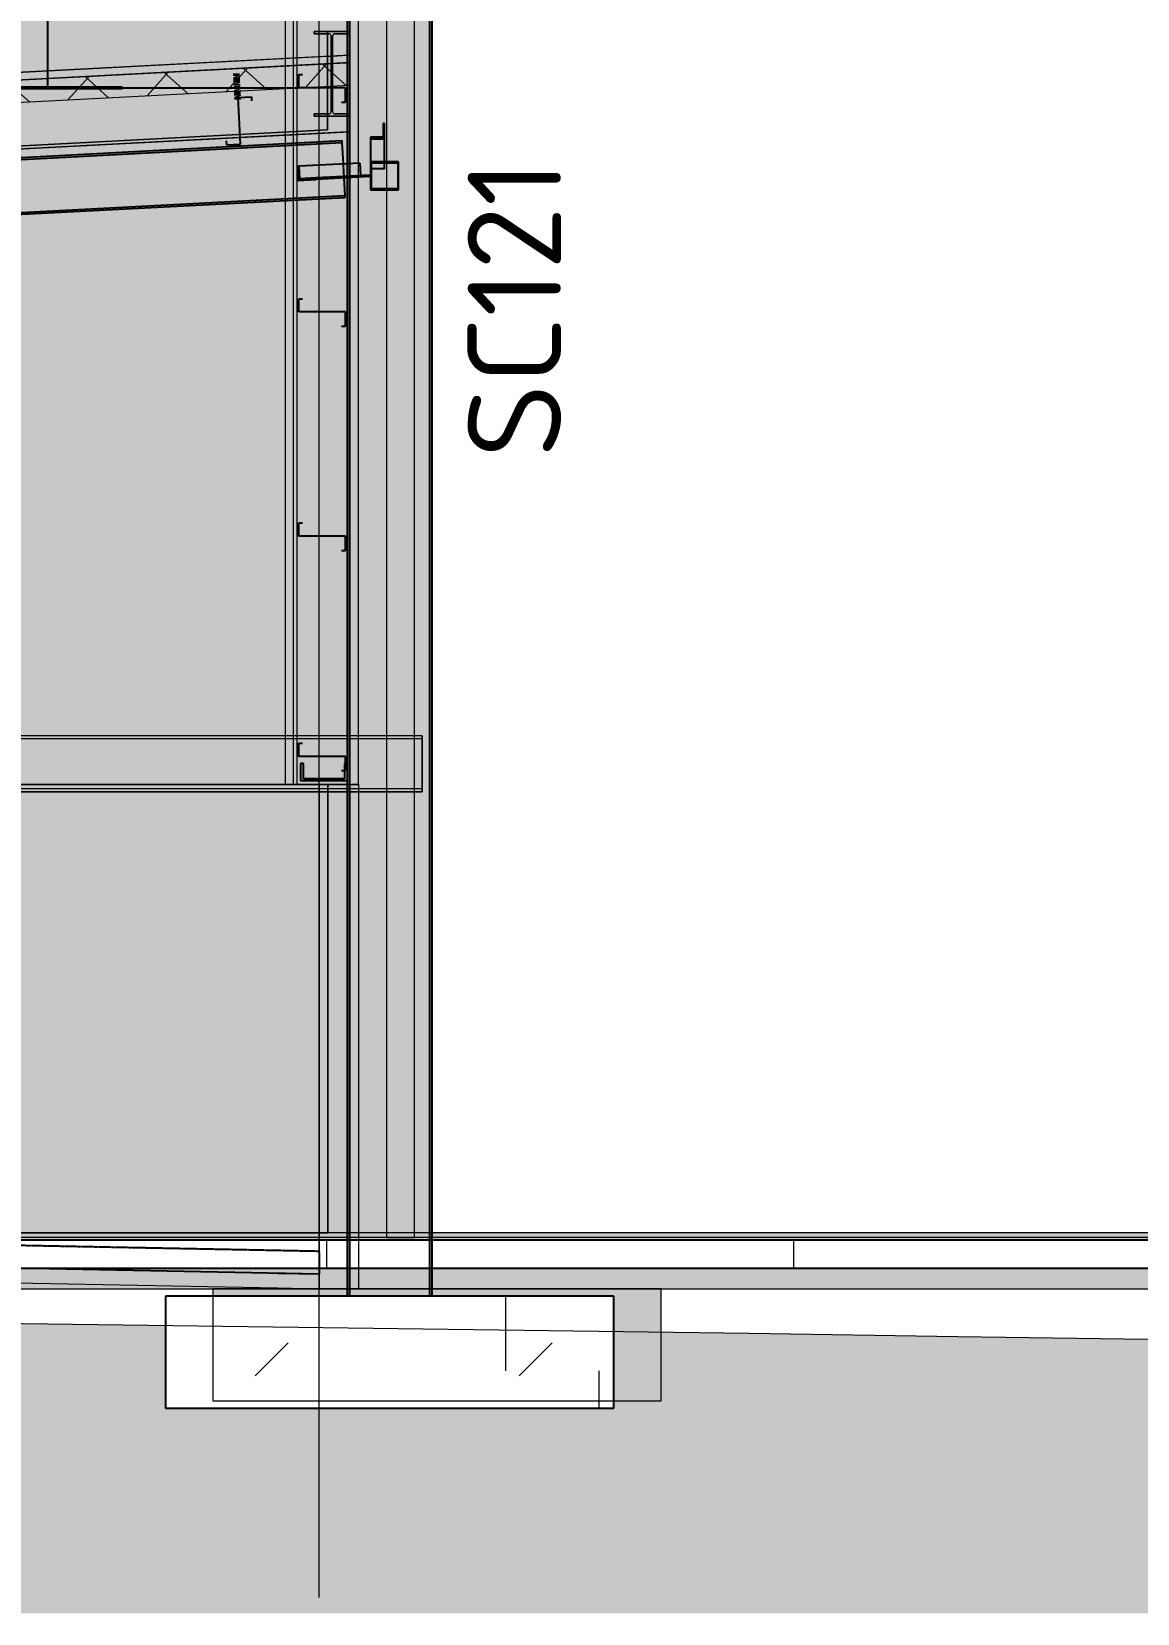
# Model space of a CAD drawing. Header units: millimetres. Extents: x 632 to 546626, y -3890 to 22200.
# Drawn here: x 358807 to 364727, y 3202 to 11670 of the extents above; entities that cross this region are included whole.
import ezdxf

# ---------------------------------------------------------------- set-up
doc = ezdxf.new("R2010")
doc.units = ezdxf.units.MM
for name, pattern in [('Dash', [7, 5, -2]), ('Hidden Double', [7, 5, -2]), ('Hidden Half', [3, 2, -1])]:
    doc.linetypes.add(name, pattern=pattern)
for name, color, linetype, lineweight in [('A-010-M_LINE', 90, 'Continuous', 13), ('A-200-M_WALL', 113, 'Continuous', 13), ('A-200-M_WALL_EXT', 113, 'Continuous', 13), ('A-230-H-FLOOR', 190, 'Continuous', 13), ('A-230-M_FLOOR', 192, 'Continuous', 13), ('A-230-MH_FLOOR', 190, 'Hidden Double', 13), ('A-270-M_ROOF', 132, 'Continuous', 13), ('C-920-M_TOPO', 7, 'Continuous', 13), ('M-520-M_DRAINAGE_FW', 2, 'Continuous', 13), ('S-160-M_FOUND', 171, 'Continuous', 13), ('S-160-MH_FOUND', 171, 'Hidden Half', 13), ('S-280-A_COLUMN', 171, 'Continuous', 18), ('S-280-M_COLUMN', 52, 'Continuous', 13), ('S-280-M_STRUCT_FRAME', 12, 'Continuous', 13), ('S-280-MH_COLUMN', 52, 'Hidden Half', 13), ('Z-030-M_GRID', 191, 'Continuous', 13), ('Z-060-M_DETAIL', 92, 'Continuous', 25), ('Z-230-A_LEVEL', 51, 'Continuous', 13)]:
    doc.layers.add(name, color=color, linetype=linetype, lineweight=lineweight)
doc.styles.add('ISOCPEUR_2', font='isocpeur.ttf', dxfattribs={"height": 500})
pattern_1 = [(50, (4563344.5, 0), (1457.472, -127.512), [152.4, -1676.4]), (355, (4563344.5, 0), (-281.94, 1528.454), [121.92, -1341.12]), (100.451, (4563465.9, -10.6), (1175.54, 1400.93), [129.52, -1424.72]), (46.184, (4563344.5, 406.4), (2168.63, -336.34), [228.6, -2514.6]), (96.636, (4563525.2, 378.4), (1899.22, 1979.42), [194.28, -2137.08]), (351.184, (4563344.5, 406.4), (1899.24, 1979.4), [182.88, -2011.68]), (21, (4563547.7, 304.8), (1212.915, -818.12), [152.4, -1676.4]), (326, (4563547.7, 304.8), (494.42, 1473.504), [121.92, -1341.12]), (71.451, (4563648.7, 236.6), (1707.34, 655.37), [129.52, -1424.72]), (37.5, (4563344.46, 0), (24.709, 676.44), [67.056, -1257.808, 67.056, -1294.384, -1346.2]), (37.5, (4563344.46, 0), (24.709, 676.44), [-2686.304, 67.056, -1279.144]), (7.5, (4563344.46, 0), (534.558, 801.444), [67.056, -709.168, 67.056, -1227.328, -513.08]), (7.5, (4563344.46, 0), (534.558, 801.444), [-2070.608, 67.056, -446.024]), (327.5, (4562891.3, 0), (1084.7275, -45.831), [67.056, -440.944, 67.056, -1517.904, -2103.12]), (327.5, (4562891.3, 0), (1084.7275, -45.831), [-2092.96, 67.056, -2036.064]), (317.5, (4562688.1, 0), (1185.035, 203.414), [67.056, -593.344, 67.056, -985.52, -1493.52]), (317.5, (4562688.1, 0), (1185.035, 203.414), [-1712.976, 67.056, -1426.464])]

# ---------------------------------------------------------------- blocks, each defined once
blk = doc.blocks.new('Downpipe - L Spreader - Default-V70-S6_501-SECTION A6')
at = {"layer": 'M-520-M_DRAINAGE_FW', "color": 53, "lineweight": 5}
for p, q in [((4538814.6, 7900.3), (4538814.6, 15424.5)), ((4538664.6, 15298.6), (4538664.6, 7900.3)), ((4538664.6, 7900.3), (4538664.6, 7600.3)), ((4538814.6, 7600.3), (4538814.6, 7900.3)), ((4538664.6, 7600.3), (4538664.6, 5240)), ((4538814.6, 5240), (4538814.6, 7600.3)), ((4538664.6, 5240), (4538664.6, 5215)), ((4538664.6, 5215), (4538739.6, 5215)), ((4538664.6, 5215), (4538667.2, 5215)), ((4538667.2, 5215), (4538674.7, 5215)), ((4538674.7, 5215), (4538686.6, 5215)), ((4538686.6, 5215), (4538702.1, 5215)), ((4538702.1, 5215), (4538720.2, 5215)), ((4538720.2, 5215), (4538739.6, 5215)), ((4538739.6, 5215), (4538814.6, 5215)), ((4538739.6, 5215), (4538759, 5215)), ((4538759, 5215), (4538777.1, 5215)), ((4538777.1, 5215), (4538792.6, 5215)), ((4538792.6, 5215), (4538804.6, 5215)), ((4538804.6, 5215), (4538812.1, 5215)), ((4538812.1, 5215), (4538814.6, 5215)), ((4538814.6, 5215), (4538814.6, 5240))]:
    blk.add_line(p, q, dxfattribs=at)
blk = doc.blocks.new('Structural Foundations - Area 6 - Structural Foundations - Area 51-1592989-S6_501-SECTION A6')
at = {"layer": 'S-160-M_FOUND', "lineweight": 5, "transparency": 33554432}
h = blk.add_hatch(color=8, dxfattribs=at)
h.paths.add_polyline_path([(4576751.4, 4340), (4576751.4, 4900), (4577748.2, 4900), (4577748.2, 4940), (4576474.6, 4940), (4576474.6, 4340), (4576655.5, 4340)])
h.paths.add_polyline_path([(4540134.6, 4340), (4540134.6, 4940), (4538908.4, 4940), (4538908.4, 4900), (4539881.5, 4900), (4539881.5, 4340)])
h.paths.add_polyline_path([(4538454.6, 4900), (4538454.6, 4940), (4537734.6, 4940), (4537734.6, 4900)])
h.paths.add_polyline_path([(4578874.6, 4900), (4578874.6, 4940), (4578304.6, 4940), (4578304.6, 4900), (4578714.6, 4900)])
at = {"layer": 'S-160-M_FOUND', "color": 53, "lineweight": 5}
for p, q in [((4540134.6, 4940), (4537734.6, 4940)), ((4537734.6, 4940), (4537734.6, 4340)), ((4540134.6, 4340), (4540134.6, 4940)), ((4537734.6, 4340), (4540134.6, 4340))]:
    blk.add_line(p, q, dxfattribs=at)
blk = doc.blocks.new('Structural Framing 46 - Structural Framing 1-1621990-S6_501-SECTION A6')
at = {"layer": 'S-280-M_STRUCT_FRAME', "lineweight": 5, "transparency": 33554432}
blk.add_hatch(color=8, dxfattribs=at).paths.add_polyline_path([(4538908.8, 5200), (4538908.8, 15096.8), (4542657.7, 15424.8), (4542656.5, 15437.4), (4538908.4, 15109.5), (4538908.4, 5200)])
at = {"layer": 'S-280-M_STRUCT_FRAME', "color": 53, "lineweight": 5}
for p, q in [((4538467.5, 7900.3), (4538467.5, 15501.2)), ((4538467.5, 15501.2), (4538467.5, 7900.3)), ((4538896.1, 15108.4), (4538896.1, 5240)), ((4538896.1, 15108.4), (4538896.1, 5240)), ((4538908.8, 15096.8), (4538908.8, 5240)), ((4538908.8, 15096.8), (4538908.8, 5240)), ((4538454.8, 11668.6), (4538454.8, 11657.8)), ((4538454.8, 11668.6), (4538454.8, 11657.8)), ((4538454.8, 11657.8), (4538454.8, 11543.1)), ((4538454.8, 11657.8), (4538454.8, 11543.1)), ((4538454.8, 11543.1), (4538454.8, 11229.2)), ((4538454.8, 11543.1), (4538454.8, 11229.2)), ((4538454.8, 11229.2), (4538454.8, 11218.5)), ((4538454.8, 11229.2), (4538454.8, 11218.5)), ((4538454.8, 11216.5), (4538454.8, 11132.5)), ((4538454.8, 11216.5), (4538454.8, 11132.5)), ((4538454.8, 11132.5), (4538454.8, 7900.3)), ((4538454.8, 11132.5), (4538454.8, 7900.3)), ((4538454.8, 7900.3), (4538454.8, 7600.3)), ((4538454.8, 7900.3), (4538454.8, 7640)), ((4538467.5, 7640), (4538467.5, 7900.3)), ((4538467.5, 7900.3), (4538467.5, 7600.3)), ((4538454.8, 7640), (4538454.8, 7600.3)), ((4538467.5, 7600.3), (4538467.5, 7640)), ((4538454.8, 7600.3), (4538454.8, 5240)), ((4538454.8, 7600.3), (4538454.8, 5240)), ((4538467.5, 5240), (4538467.5, 7600.3)), ((4538467.5, 7600.3), (4538467.5, 5240)), ((4538454.8, 5240), (4538454.8, 5215)), ((4538454.8, 5240), (4538454.8, 5215)), ((4538454.8, 5215), (4538454.8, 5200)), ((4538454.8, 5215), (4538454.8, 5200)), ((4538467.5, 5200), (4538454.8, 5200)), ((4538454.8, 5200), (4538467.5, 5200)), ((4538467.5, 5215), (4538467.5, 5240)), ((4538467.5, 5240), (4538467.5, 5215)), ((4538467.5, 5200), (4538467.5, 5215)), ((4538467.5, 5215), (4538467.5, 5200)), ((4538478.9, 5200), (4538467.5, 5200)), ((4538467.9, 5200), (4538467.5, 5200)), ((4538469, 5200), (4538467.9, 5200)), ((4538470.8, 5200), (4538469, 5200)), ((4538473.2, 5200), (4538470.8, 5200)), ((4538476, 5200), (4538473.2, 5200)), ((4538478.9, 5200), (4538476, 5200)), ((4538478.9, 5200), (4538515.6, 5200)), ((4538515.6, 5200), (4538478.9, 5200)), ((4538515.6, 5200), (4538884.7, 5200)), ((4538884.7, 5200), (4538515.6, 5200)), ((4538887.7, 5200), (4538884.7, 5200)), ((4538887.7, 5200), (4538884.7, 5200)), ((4538890.4, 5200), (4538887.7, 5200)), ((4538890.4, 5200), (4538887.7, 5200)), ((4538892.8, 5200), (4538890.4, 5200)), ((4538892.8, 5200), (4538890.4, 5200)), ((4538894.6, 5200), (4538892.8, 5200)), ((4538894.6, 5200), (4538892.8, 5200)), ((4538895.7, 5200), (4538894.6, 5200)), ((4538895.7, 5200), (4538894.6, 5200)), ((4538896.1, 5200), (4538895.7, 5200)), ((4538896.1, 5200), (4538895.7, 5200)), ((4538896.1, 5240), (4538896.1, 5215)), ((4538896.1, 5240), (4538896.1, 5215)), ((4538896.1, 5215), (4538896.1, 5200)), ((4538896.1, 5215), (4538896.1, 5200)), ((4538896.1, 5200), (4538908.8, 5200)), ((4538908.8, 5200), (4538896.1, 5200)), ((4538908.8, 5240), (4538908.8, 5215)), ((4538908.8, 5240), (4538908.8, 5215)), ((4538908.8, 5215), (4538908.8, 5200)), ((4538908.8, 5215), (4538908.8, 5200))]:
    blk.add_line(p, q, dxfattribs=at)
blk = doc.blocks.new('Structural Framing 61 - Structural Framing 1-2879215-S6_501-SECTION A6')
at = {"layer": 'S-280-M_STRUCT_FRAME', "lineweight": 5, "transparency": 33554432}
blk.add_hatch(color=8, dxfattribs=at).paths.add_polyline_path([(4538454.6, 11216.5), (4538454.6, 11229.2), (4538387.8, 11229.2), (4538379.7, 11232.6), (4538376.4, 11240.6), (4538376.4, 11646.4), (4538379.7, 11654.5), (4538387.8, 11657.8), (4538454.6, 11657.8), (4538454.6, 11670.5), (4538277.1, 11670.5), (4538277.1, 11657.8), (4538356.5, 11657.8), (4538364.5, 11654.5), (4538367.9, 11646.4), (4538367.9, 11240.6), (4538364.5, 11232.6), (4538356.5, 11229.2), (4538277.1, 11229.2), (4538277.1, 11216.5)])
at = {"layer": 'S-280-M_STRUCT_FRAME', "color": 53, "lineweight": 5}
for p, q in [((4538467.1, 11670.5), (4538277.1, 11670.5)), ((4538277.1, 11670.5), (4538277.1, 11657.8)), ((4538277.1, 11657.8), (4538277.1, 11670.5)), ((4538277.1, 11670.5), (4538467.1, 11670.5)), ((4538277.1, 11657.8), (4538356.5, 11657.8)), ((4538356.5, 11657.8), (4538277.1, 11657.8)), ((4538367.9, 11646.4), (4538367.9, 11240.6)), ((4538367.9, 11538.5), (4538367.9, 11646.4)), ((4538376.4, 11240.6), (4538376.4, 11646.4)), ((4538376.4, 11646.4), (4538376.4, 11538.9)), ((4538387.8, 11657.8), (4538467.1, 11657.8)), ((4538467.1, 11657.8), (4538387.8, 11657.8)), ((4538467.1, 11657.8), (4538467.1, 11670.5)), ((4538467.1, 11670.5), (4538467.1, 11657.8)), ((4538367.9, 11240.6), (4538367.9, 11538.5)), ((4538376.4, 11538.9), (4538376.4, 11240.6)), ((4538356.5, 11229.2), (4538277.1, 11229.2)), ((4538277.1, 11229.2), (4538277.1, 11216.5)), ((4538277.1, 11216.5), (4538277.1, 11229.2)), ((4538277.1, 11229.2), (4538356.5, 11229.2)), ((4538277.1, 11216.5), (4538467.1, 11216.5)), ((4538467.1, 11216.5), (4538277.1, 11216.5)), ((4538467.1, 11229.2), (4538387.8, 11229.2)), ((4538387.8, 11229.2), (4538467.1, 11229.2)), ((4538467.1, 11216.5), (4538467.1, 11229.2)), ((4538467.1, 11229.2), (4538467.1, 11216.5))]:
    blk.add_line(p, q, dxfattribs=at)
for centre, start, end in [((4538356.5, 11646.4), 360, 90), ((4538356.5, 11646.4), 45, 90), ((4538356.5, 11646.4), 360, 45), ((4538387.8, 11646.4), 90, 180), ((4538387.8, 11646.4), 105.71566, 180), ((4538387.8, 11646.4), 90, 105), ((4538356.5, 11240.6), 270, 360), ((4538356.5, 11240.6), 270, 285), ((4538356.5, 11240.6), 285, 315), ((4538356.5, 11240.6), 315, 360), ((4538387.8, 11240.6), 180, 270), ((4538387.8, 11240.6), 180, 254.28434), ((4538387.8, 11240.6), 255, 270)]:
    blk.add_arc(centre, 11.4, start, end, dxfattribs=at)
blk = doc.blocks.new('Structural Framing 57 - Structural Framing 26-2894499-S6_501-SECTION A6')
at = {"layer": 'S-280-M_STRUCT_FRAME', "lineweight": 5, "transparency": 33554432}
for points in [[(4535787.8, 7884.3), (4538454.6, 7884.3), (4538454.6, 7900.3), (4533629.8, 7900.3), (4533629.8, 7884.3), (4534215.9, 7884.3)], [(4533629.8, 7616.3), (4538454.6, 7616.3), (4538454.6, 7661.4), (4538204.6, 7661.4), (4538204.6, 7751.4), (4538219.6, 7751.4), (4538219.6, 7669.4), (4538439.6, 7669.4), (4538439.6, 7751.4), (4538454.6, 7751.4), (4538454.6, 7884.3), (4533629.8, 7884.3), (4533629.8, 7827.6)], [(4535787.8, 7600.3), (4538454.6, 7600.3), (4538454.6, 7616.3), (4533629.8, 7616.3), (4533629.8, 7600.3), (4534215.9, 7600.3)]]:
    blk.add_hatch(color=8, dxfattribs=at).paths.add_polyline_path(points)
at = {"layer": 'S-280-M_STRUCT_FRAME', "color": 53, "lineweight": 5}
for p, q in [((4533629.8, 7884.3), (4533629.8, 7900.3)), ((4533629.8, 7900.3), (4533629.8, 7600.3)), ((4533720.6, 7900.3), (4533629.8, 7900.3)), ((4533720.6, 7900.3), (4533629.8, 7900.3)), ((4533629.8, 7616.3), (4533629.8, 7884.3)), ((4533720.6, 7884.3), (4533629.8, 7884.3)), ((4533720.6, 7884.3), (4533629.8, 7884.3)), ((4538856, 7900.3), (4533725.6, 7900.3)), ((4538856, 7900.3), (4533725.6, 7900.3)), ((4538856, 7884.3), (4533725.6, 7884.3)), ((4538856, 7884.3), (4533725.6, 7884.3)), ((4538856, 7600.3), (4538856, 7900.3)), ((4538856, 7900.3), (4538856, 7884.3)), ((4538856, 7884.3), (4538856, 7616.3)), ((4533629.8, 7600.3), (4533629.8, 7616.3)), ((4533718.5, 7616.3), (4533629.8, 7616.3)), ((4533718.5, 7616.3), (4533629.8, 7616.3)), ((4533629.8, 7600.3), (4533718.5, 7600.3)), ((4533718.5, 7600.3), (4533629.8, 7600.3)), ((4538856, 7616.3), (4533725.6, 7616.3)), ((4538856, 7616.3), (4533725.6, 7616.3)), ((4533725.6, 7600.3), (4538856, 7600.3)), ((4538856, 7600.3), (4533725.6, 7600.3)), ((4538856, 7616.3), (4538856, 7600.3))]:
    blk.add_line(p, q, dxfattribs=at)
blk = doc.blocks.new('25021-APA-ZZ-ZZ-M3-AR-000001_V3_rvt-6-S6_501-SECTION A6')
at = {"layer": 'A-200-M_WALL', "lineweight": 5, "transparency": 33554432}
h = blk.add_hatch(color=254, dxfattribs=at)
h.paths.add_polyline_path([(4538164.3, 7640), (4538164.3, 10767.8), (4538124.3, 10765.7), (4538124.3, 7640), (4538145.5, 7640)])
h.paths.add_polyline_path([(4538124.3, 11070.1), (4538164.3, 11072.2), (4538164.3, 15487.7), (4538124.3, 15484.2), (4538124.3, 11075.7)])
h.paths.add_polyline_path([(4538124.3, 15735.2), (4538164.3, 15738.7), (4538164.3, 15959.4), (4538124.3, 15959.4), (4538124.3, 15834.2)])
at = {"layer": 'A-200-M_WALL_EXT', "transparency": 33554432}
h = blk.add_hatch(color=254, dxfattribs=at)
h.paths.add_polyline_path([(4533599.3, 7640), (4538184.6, 7640), (4538184.6, 10768.9), (4533599.3, 10528.6), (4533599.3, 7827.6)])
h.paths.add_polyline_path([(4534849.7, 10898.5), (4538184.6, 11073.3), (4538184.6, 15489.5), (4536105.9, 15307.6), (4536085.4, 15556.8), (4538184.6, 15740.5), (4538184.6, 15942.2), (4536150.1, 15764.2), (4531406.7, 11171.5), (4531406.7, 11053.7), (4535941.1, 15410.2), (4536045.1, 15302), (4531541.8, 10975.5), (4534836.7, 11148.2), (4534849, 10913.5)])
h.paths.add_polyline_path([(4536849.4, 12418.7), (4536810.5, 12423.8), (4536774.4, 12438.8), (4536743.3, 12462.6), (4536719.5, 12493.7), (4536704.5, 12529.9), (4536699.4, 12568.7), (4536704.5, 12607.5), (4536719.5, 12643.7), (4536743.3, 12674.8), (4536774.4, 12698.6), (4536810.5, 12713.6), (4536849.4, 12718.7), (4536888.2, 12713.6), (4536924.4, 12698.6), (4536955.4, 12674.8), (4536979.3, 12643.7), (4536994.3, 12607.5), (4536999.4, 12568.7), (4536994.3, 12529.9), (4536979.3, 12493.7), (4536955.4, 12462.6), (4536924.4, 12438.8), (4536888.2, 12423.8)])
h = blk.add_hatch(color=9, dxfattribs=at)
h.paths.add_polyline_path([(4534846.5, 10959.7), (4538349.1, 11143.9), (4538349.1, 15503.9), (4536105.9, 15307.6), (4536085.4, 15556.8), (4538349.1, 15754.8), (4538349.1, 15808.7), (4535984.7, 15601.8), (4531406.7, 11171.5), (4531406.7, 11053.7), (4535941.1, 15410.2), (4536045.1, 15302), (4531541.8, 10975.5), (4534836.7, 11148.2), (4534840.5, 11075.7)])
h.paths.add_polyline_path([(4536849.4, 12418.7), (4536810.5, 12423.8), (4536774.4, 12438.8), (4536743.3, 12462.6), (4536719.5, 12493.7), (4536704.5, 12529.9), (4536699.4, 12568.7), (4536704.5, 12607.5), (4536719.5, 12643.7), (4536743.3, 12674.8), (4536774.4, 12698.6), (4536810.5, 12713.6), (4536849.4, 12718.7), (4536888.2, 12713.6), (4536924.4, 12698.6), (4536955.4, 12674.8), (4536979.3, 12643.7), (4536994.3, 12607.5), (4536999.4, 12568.7), (4536994.3, 12529.9), (4536979.3, 12493.7), (4536955.4, 12462.6), (4536924.4, 12438.8), (4536888.2, 12423.8)])
at = {"layer": 'A-200-M_WALL_EXT', "lineweight": 5, "transparency": 33554432}
h = blk.add_hatch(color=254, dxfattribs=at)
h.paths.add_polyline_path([(4538219.6, 7640), (4538454.6, 7640), (4538454.6, 7661.4), (4538204.6, 7661.4), (4538204.6, 7751.4), (4538219.6, 7751.4), (4538219.6, 7669.4), (4538439.6, 7669.4), (4538439.6, 7751.4), (4538454.6, 7751.4), (4538454.6, 10887.1), (4538436.4, 10886.2), (4538441.3, 10782.3), (4538184.6, 10768.9), (4538184.6, 7640), (4538204.6, 7640)])
h.paths.add_polyline_path([(4538432.4, 10961.1), (4538454.6, 10962.2), (4538454.6, 15513.1), (4538184.6, 15489.5), (4538184.6, 11073.3), (4538425.9, 11085.9), (4538432.2, 10965.8)])
h.paths.add_polyline_path([(4538454.6, 15513.1), (4538513.6, 15513.1), (4538513.6, 15518.3), (4538467.3, 15514.2)])
at = {"layer": 'A-200-M_WALL_EXT', "transparency": 33554432}
h = blk.add_hatch(color=10, dxfattribs=at)
h.paths.add_polyline_path([(4533626.5, 5240), (4538350.6, 5240), (4538350.6, 7640), (4533538.9, 7640), (4533538.9, 5240)])
h.paths.add_polyline_path([(4533419, 5240), (4533419, 5241.6), (4533399.2, 5241.6), (4533378.1, 5272.4), (4533378.1, 5240)])
h.paths.add_polyline_path([(4533419, 5434.1), (4533419, 7600), (4533378.1, 7600), (4533378.1, 5493.8), (4533416.4, 5437.8)])
at = {"layer": 'A-200-M_WALL_EXT', "lineweight": 5, "transparency": 33554432}
h = blk.add_hatch(color=8, dxfattribs=at)
h.paths.add_polyline_path([(4538306.6, 4940), (4538454.6, 4940), (4538454.6, 5050), (4538306.6, 5050)])
h.paths.add_polyline_path([(4538454.6, 5200), (4538454.6, 7640), (4538306.6, 7640), (4538306.6, 5200)])
at = {"layer": 'A-230-H-FLOOR', "lineweight": 5}
h = blk.add_hatch(dxfattribs=at)
h.set_pattern_fill('FP_23', style=0, pattern_type=2)
h.set_pattern_definition(pattern_1)
h.paths.add_polyline_path([(4538304.7, 4940), (4538454.6, 4940), (4538454.6, 5050), (4538304.6, 5050), (4538304.6, 5020), (4536754.8, 5050), (4533538.9, 5050), (4533538.9, 4940), (4538304.6, 4940)])
h.paths.add_polyline_path([(4554649.8, 4940), (4558204.6, 4940), (4558204.6, 5050), (4538908.4, 5050), (4538908.4, 4940), (4542075.1, 4940)])
h.paths.add_polyline_path([(4558404.6, 4940), (4577748.2, 4940), (4577748.2, 5050), (4558404.6, 5050)])
h.paths.add_polyline_path([(4533281.3, 4940), (4533419, 4940), (4533419, 5050), (4533281.3, 5050)])
h.paths.add_polyline_path([(4557793.5, 5200), (4558204.6, 5200), (4558204.6, 5240), (4538908.4, 5240), (4538908.4, 5200), (4554649.8, 5200)])
h.paths.add_polyline_path([(4558404.6, 5200), (4577748.2, 5200), (4577748.2, 5240), (4558404.6, 5240)])
h.paths.add_polyline_path([(4535225.3, 5200), (4538454.6, 5200), (4538454.6, 5240), (4533538.9, 5240), (4533538.9, 5232.9), (4534215.9, 5219.7)])
h.paths.add_polyline_path([(4533281.3, 5235), (4533419, 5235), (4533419, 5240), (4533281.3, 5240)])
h = blk.add_hatch(dxfattribs=at)
h.set_pattern_fill('FP_23', style=0, pattern_type=2)
h.set_pattern_definition(pattern_1)
h.paths.add_polyline_path([(4542075.1, 4940), (4558204.6, 4940), (4558204.6, 5050), (4538908.4, 5050), (4538908.4, 4940), (4538931.4, 4940)])
h.paths.add_polyline_path([(4533281.3, 4940), (4533419, 4940), (4533419, 5050), (4533281.3, 5050)])
h.paths.add_polyline_path([(4533538.9, 4940), (4538454.6, 4940), (4538454.6, 5050), (4538304.6, 5050), (4538304.6, 5020), (4536754.8, 5050), (4533538.9, 5050)])
h.paths.add_polyline_path([(4558404.6, 4940), (4577748.2, 4940), (4577748.2, 5050), (4558404.6, 5050)])
h.paths.add_polyline_path([(4558186.4, 5200), (4558204.6, 5200), (4558204.6, 5215), (4538908.4, 5215), (4538908.4, 5200), (4557793.5, 5200)])
h.paths.add_polyline_path([(4577441.4, 5200), (4577748.2, 5200), (4577748.2, 5215), (4558404.6, 5215), (4558404.6, 5200), (4576655.5, 5200)])
h.paths.add_polyline_path([(4535225.3, 5200), (4538454.6, 5200), (4538454.6, 5215), (4534455.5, 5215)])
at = {"layer": 'A-230-M_FLOOR', "lineweight": 5, "transparency": 33554432}
h = blk.add_hatch(color=254, dxfattribs=at)
h.paths.add_polyline_path([(4538304.6, 4940), (4538304.6, 5020), (4536754.8, 5050), (4533538.9, 5050), (4533538.9, 5033.4), (4535787.8, 4989.3)])
h.paths.add_polyline_path([(4535225.3, 5200), (4535242.5, 5200), (4534215.9, 5219.7)])
at = {"layer": 'A-270-M_ROOF', "transparency": 33554432}
h = blk.add_hatch(color=9, dxfattribs=at)
h.paths.add_polyline_path([(4531003.2, 11112.5), (4531494.7, 11138.2), (4531538.8, 11180.6), (4531003.2, 11152.5)])
h.paths.add_polyline_path([(4531723.7, 11150.2), (4538454.6, 11503), (4538454.6, 11543), (4531767.8, 11192.6)])
at = {"layer": 'A-270-M_ROOF', "lineweight": 5}
h = blk.add_hatch(dxfattribs=at)
h.set_pattern_fill('FP_26', angle=225, style=0, pattern_type=2)
h.set_pattern_definition([(48, (4563344.46, 1e-06), (-222.9434, 200.7392), []), (138, (4563344.46, 1e-06), (-200.7392, -222.9434), [])])
h.paths.add_polyline_path([(4531003.2, 10992.3), (4531362.4, 11011.1), (4531494.7, 11138.2), (4531003.2, 11112.5), (4531003.2, 11065.3)])
h.paths.add_polyline_path([(4531591.4, 11023.1), (4538454.6, 11382.8), (4538454.6, 11503), (4531721.6, 11148.2), (4531706, 11133.2)])
at = {"layer": 'A-270-M_ROOF', "lineweight": 5, "transparency": 33554432}
h = blk.add_hatch(color=254, dxfattribs=at)
h.paths.add_polyline_path([(4531176.1, 10751), (4531199.4, 10752.3), (4531188.7, 10947.1), (4531175, 10946.4), (4531175, 10941.8)])
h.paths.add_polyline_path([(4534847.4, 10943.4), (4538454.6, 11132.5), (4538454.6, 11382.8), (4531591.4, 11023.1), (4531541.8, 10975.5), (4534836.7, 11148.2), (4534840.5, 11075.7)])
h.paths.add_polyline_path([(4531003.2, 10956.9), (4531189.5, 10965.5), (4531252.4, 10965.5), (4531252.5, 10960.3), (4531312.8, 10963.5), (4531362.4, 11011.1), (4531003.2, 10992.3), (4531003.2, 10965.5)])
at = {"layer": 'C-920-M_TOPO', "transparency": 33554432}
blk.add_hatch(color=8, dxfattribs=at).paths.add_polyline_path([(4529500.4, 3202.3), (4579799.1, 3202.3), (4579799.1, 4053.3), (4577352.3, 4100), (4570622.6, 4200), (4567224.5, 4249.9), (4560937.1, 4338), (4554649.8, 4470.8), (4547660.1, 4600), (4541723.3, 4681.8), (4539881.5, 4709.7), (4539881.5, 4300), (4537481.5, 4300), (4537481.5, 4741.9), (4534368.7, 4784.7), (4534368.7, 4500), (4532589.2, 4500), (4532589.2, 4813.1), (4532264.2, 4818.4), (4529500.4, 4889.9), (4529500.4, 3338.7)])
at = {"layer": 'C-920-M_TOPO', "lineweight": 5, "transparency": 33554432}
for points in [[(4537481.5, 4741.9), (4537481.5, 4743.7), (4535787.8, 4764.6)], [(4547660.1, 4600), (4547701.2, 4600), (4542075.1, 4676.9)]]:
    blk.add_hatch(color=8, dxfattribs=at).paths.add_polyline_path(points)
at = {"layer": 'A-200-M_WALL', "color": 53, "lineweight": 5}
for p, q in [((4538124.3, 11527.8), (4538124.3, 15522.4)), ((4538164.3, 15525.9), (4538164.3, 11527.8)), ((4538124.3, 11132.1), (4538124.3, 11525.7)), ((4538164.3, 11527.8), (4538164.3, 11134.2)), ((4538124.3, 11115.2), (4538124.3, 11132.1)), ((4538124.3, 7900.3), (4538124.3, 11115.2)), ((4538164.3, 11134.2), (4538164.3, 11117.3)), ((4538164.3, 11117.3), (4538164.3, 7900.3)), ((4538124.3, 7640), (4538124.3, 7900.3)), ((4538164.3, 7900.3), (4538164.3, 7640)), ((4538164.3, 7640), (4538124.3, 7640))]:
    blk.add_line(p, q, dxfattribs=at)
at = {"layer": 'A-200-M_WALL_EXT', "color": 53, "lineweight": 5}
for p, q in [((4538184.6, 15527.6), (4538184.6, 11528.9)), ((4538513.6, 15458.9), (4538513.6, 7900.3)), ((4538349.1, 11659), (4538349.1, 11670.5)), ((4538349.1, 11670.5), (4538349.1, 11659)), ((4538349.1, 11537.5), (4538349.1, 11657.8)), ((4538349.1, 11657.8), (4538349.1, 11537.5)), ((4538184.6, 11527.8), (4538184.6, 11135.3)), ((4538349.1, 11229.2), (4538349.1, 11537.5)), ((4538349.1, 11537.5), (4538349.1, 11229.2)), ((4538349.1, 11216.5), (4538349.1, 11228)), ((4538349.1, 11228), (4538349.1, 11216.5)), ((4538349.1, 11143.9), (4538349.1, 11216.5)), ((4538349.1, 11216.5), (4538349.1, 11143.9)), ((4531406.7, 10778.8), (4538349.1, 11143.9)), ((4538349.1, 11143.9), (4531406.7, 10778.8)), ((4538184.6, 11135.3), (4538184.6, 11118.3)), ((4538184.6, 11118.3), (4538184.6, 7900.3)), ((4538184.6, 7900.3), (4538184.6, 7640)), ((4538513.6, 7900.3), (4538513.6, 7640)), ((4538306.6, 7640), (4533725.6, 7640)), ((4533725.6, 7640), (4538306.6, 7640)), ((4533725.6, 7640), (4538184.6, 7640)), ((4538184.6, 7640), (4533725.6, 7640)), ((4538306.6, 7640), (4538184.6, 7640)), ((4538350.6, 7640), (4538306.6, 7640)), ((4538306.6, 7640), (4538350.6, 7640)), ((4538350.6, 7640), (4538306.6, 7640)), ((4538306.6, 7600.3), (4538306.6, 7640)), ((4538306.6, 7640), (4538515.6, 7640)), ((4538350.6, 7600.3), (4538350.6, 7640)), ((4538350.6, 7640), (4538350.6, 7600.3)), ((4538454.8, 7640), (4538350.6, 7640)), ((4538467.5, 7640), (4538454.8, 7640)), ((4538513.6, 7640), (4538478.9, 7640)), ((4538515.6, 7640), (4538515.6, 7600.3)), ((4538306.6, 5240), (4538306.6, 7600.3)), ((4538350.6, 5240), (4538350.6, 7600.3)), ((4538350.6, 7600.3), (4538350.6, 5240)), ((4538515.6, 7600.3), (4538515.6, 5240)), ((4533725.6, 5240), (4538306.6, 5240)), ((4538306.6, 5240), (4533725.6, 5240)), ((4538306.6, 5240), (4538350.6, 5240)), ((4538350.6, 5240), (4538306.6, 5240)), ((4538306.6, 5215), (4538306.6, 5240)), ((4538306.6, 4940), (4538306.6, 5215)), ((4538515.6, 5240), (4538515.6, 5215)), ((4538515.6, 5215), (4538515.6, 4940)), ((4538515.6, 4940), (4538306.6, 4940))]:
    blk.add_line(p, q, dxfattribs=at)
at = {"layer": 'A-230-M_FLOOR', "color": 53, "lineweight": 5}
for p, q in [((4578154.6, 5240), (4533281.3, 5240)), ((4578154.6, 5215), (4533281.3, 5215)), ((4538306.6, 5215), (4533453.6, 5215)), ((4538306.6, 5240), (4533725.6, 5240)), ((4538304.6, 5140), (4534477, 5215)), ((4538350.6, 5240), (4538306.6, 5240)), ((4538454.8, 5215), (4538306.6, 5215)), ((4538454.9, 5240), (4538350.6, 5240)), ((4538467.5, 5215), (4538454.8, 5215)), ((4538465.8, 5240), (4538454.9, 5240)), ((4538465.3, 5240), (4538465.8, 5240)), ((4538465.8, 5240), (4538465.8, 5215)), ((4538465.8, 5215), (4538465.8, 5200)), ((4538465.8, 5200), (4538465.8, 4940)), ((4538473.2, 5215), (4538470.9, 5215)), ((4538476, 5215), (4538473.2, 5215)), ((4538478.9, 5215), (4538476, 5215)), ((4538515.6, 5215), (4538479.5, 5215)), ((4538515, 5215), (4538515.6, 5215)), ((4538515.6, 5215), (4538515.6, 5200)), ((4538515.6, 5200), (4538515.6, 4940)), ((4538304.6, 5140), (4538033.2, 5145.3)), ((4538304.6, 5145.3), (4538304.6, 5140)), ((4538304.6, 5140), (4538304.6, 4940)), ((4533456.3, 5035), (4538083, 4944.3)), ((4533281.3, 4940), (4578154.6, 4940)), ((4533281.3, 4940), (4578154.6, 4940)), ((4533453.6, 4940), (4537734.6, 4940)), ((4533487.9, 4940), (4537734.6, 4940)), ((4537734.6, 4940), (4538306.6, 4940)), ((4537734.6, 4940), (4538306.6, 4940)), ((4538033, 4945.3), (4538304.6, 4940)), ((4538083, 4944.3), (4538304.6, 4940)), ((4538304.6, 4940), (4538304.6, 4945.3)), ((4538306.6, 4940), (4538515.6, 4940)), ((4538306.6, 4940), (4538465.8, 4940)), ((4538465.8, 4940), (4538465.3, 4940)), ((4538515.6, 4940), (4538515, 4940))]:
    blk.add_line(p, q, dxfattribs=at)
at = {"layer": 'A-270-M_ROOF', "color": 53, "lineweight": 5}
for p, q in [((4538467.1, 11543.7), (4531003.2, 11152.5)), ((4531409, 11173.8), (4538145.5, 11526.9)), ((4538146, 11526.9), (4538349.1, 11537.5)), ((4538349.1, 11537.5), (4538367.9, 11538.5)), ((4538370.1, 11538.6), (4538376.4, 11538.9)), ((4538376.4, 11538.9), (4538454.8, 11543.1)), ((4538454.8, 11543.1), (4538467.1, 11543.7)), ((4538467.1, 11503.6), (4538467.1, 11543.7)), ((4538467.1, 11543.7), (4538467.1, 11503.6)), ((4538467.1, 11503.6), (4531003.2, 11112.5)), ((4531003.2, 11112.5), (4538467.1, 11503.6)), ((4531406.7, 11133.6), (4538349.1, 11497.5)), ((4538349.1, 11497.5), (4531406.7, 11133.6)), ((4538349.1, 11497.5), (4538367.9, 11498.4)), ((4538367.9, 11498.4), (4538349.1, 11497.5)), ((4538367.9, 11498.4), (4538376.4, 11498.9)), ((4538376.4, 11498.9), (4538367.9, 11498.4)), ((4538376.4, 11498.9), (4538454.8, 11503)), ((4538454.8, 11503), (4538376.4, 11498.9)), ((4538454.8, 11503), (4538467.1, 11503.6)), ((4538467.1, 11503.6), (4538454.8, 11503)), ((4538467.1, 11133.1), (4538467.1, 11503.6)), ((4538467.1, 11503.6), (4538467.1, 11229.2)), ((4531003.2, 10992.3), (4538467.1, 11383.5)), ((4538467.1, 11229.2), (4538467.1, 11216.5)), ((4538467.1, 11216.5), (4538467.1, 11133.1)), ((4531003.2, 10742), (4538467.1, 11133.1)), ((4538454.8, 11132.5), (4533613.1, 10878.8)), ((4538467.1, 11133.1), (4538454.8, 11132.5))]:
    blk.add_line(p, q, dxfattribs=at)
at = {"layer": 'C-920-M_TOPO', "color": 53, "lineweight": 5}
for p, q in [((4540605.4, 4700), (4535254.7, 4771.7)), ((4541723.3, 4681.8), (4540605.4, 4700)), ((4547660.1, 4600), (4541723.3, 4681.8))]:
    blk.add_line(p, q, dxfattribs=at)
at = {"layer": 'M-520-M_DRAINAGE_FW', "color": 53, "lineweight": 5}
blk.add_blockref('Downpipe - L Spreader - Default-V70-S6_501-SECTION A6', (0, 0), dxfattribs=at)
at = {"layer": 'S-160-M_FOUND', "color": 53, "lineweight": 5}
blk.add_blockref('Structural Foundations - Area 6 - Structural Foundations - Area 51-1592989-S6_501-SECTION A6', (0, 0), dxfattribs=at)
at = {"layer": 'S-280-M_STRUCT_FRAME', "color": 53, "lineweight": 5}
for name in ['Structural Framing 46 - Structural Framing 1-1621990-S6_501-SECTION A6', 'Structural Framing 61 - Structural Framing 1-2879215-S6_501-SECTION A6', 'Structural Framing 57 - Structural Framing 26-2894499-S6_501-SECTION A6']:
    blk.add_blockref(name, (0, 0), dxfattribs=at)
blk = doc.blocks.new('NRP_Framing-Steel-EA - RB725 - 75x75x8EA-3901759-S6_501-SECTION A6')
at = {"layer": 'S-280-M_STRUCT_FRAME', "linetype": 'Dash', "lineweight": 25}
for points in [[(4538190.9, 10873.3), (4538288.5, 10878.4), (4538288.1, 10886.4), (4538200.9, 10881.9), (4538197.4, 10948.8), (4538187, 10948.2)], [(4538200.9, 10881.9), (4538526.3, 10898.9), (4538522.8, 10965.8), (4538197.4, 10948.8)], [(4538288.5, 10878.4), (4538578, 10893.6), (4538577.6, 10901.6), (4538288.1, 10886.4)]]:
    blk.add_hatch(color=256, dxfattribs=at).paths.add_polyline_path(points)
at = {"layer": 'S-280-M_STRUCT_FRAME', "lineweight": 25}
for p, q in [((4538197.4, 10948.8), (4538187, 10948.2)), ((4538187, 10948.2), (4538190.9, 10873.3)), ((4538522.8, 10965.8), (4538197.4, 10948.8)), ((4538200.9, 10881.9), (4538197.4, 10948.8)), ((4538522.8, 10965.8), (4538526.3, 10898.9)), ((4538190.9, 10873.3), (4538288.5, 10878.4)), ((4538288.1, 10886.4), (4538200.9, 10881.9)), ((4538577.6, 10901.6), (4538288.1, 10886.4)), ((4538288.5, 10878.4), (4538288.1, 10886.4)), ((4538578, 10893.6), (4538288.5, 10878.4)), ((4538577.6, 10901.6), (4538578, 10893.6))]:
    blk.add_line(p, q, dxfattribs=at)
blk = doc.blocks.new('NRP_Framing-Steel-Purlin Z - P916 - EZ250-24-3997823-S6_501-SECTION A6')
at = {"layer": 'S-280-M_STRUCT_FRAME', "color": 1, "lineweight": 25}
for p, q in [((4537870.8, 11317.2), (4537941.7, 11320.9)), ((4537870.8, 11317.2), (4537941.7, 11320.9)), ((4537883.8, 11067.5), (4537870.8, 11317.2)), ((4537883.8, 11067.5), (4537870.8, 11317.2)), ((4537941.7, 11320.9), (4537942.8, 11298.9)), ((4537941.7, 11320.9), (4537942.8, 11298.9)), ((4537806.8, 11085.5), (4537807.9, 11063.5)), ((4537806.8, 11085.5), (4537807.9, 11063.5)), ((4537807.9, 11063.5), (4537883.8, 11067.5)), ((4537807.9, 11063.5), (4537883.8, 11067.5))]:
    blk.add_line(p, q, dxfattribs=at)
blk = doc.blocks.new('NRP_Framing-Steel-Purlin Z - G915 - EZ250-19-4082401-S6_501-SECTION A6')
at = {"layer": 'S-280-M_STRUCT_FRAME', "color": 92, "lineweight": 25}
for p, q in [((4538194.6, 7861), (4538215.6, 7861)), ((4538194.6, 7790), (4538194.6, 7861)), ((4538444.6, 7790), (4538194.6, 7790)), ((4538444.6, 7714), (4538444.6, 7790)), ((4538423.6, 7714), (4538444.6, 7714))]:
    blk.add_line(p, q, dxfattribs=at)
blk = doc.blocks.new('NRP_Framing-Steel-Purlin Z - G915 - EZ250-19-4082402-S6_501-SECTION A6')
at = {"layer": 'S-280-M_STRUCT_FRAME', "color": 92, "lineweight": 25}
for p, q in [((4538214.7, 11439.7), (4538215.6, 11439.7)), ((4538214.7, 11439.7), (4538215.6, 11439.7)), ((4538423.6, 11292.7), (4538425.1, 11292.7)), ((4538423.6, 11292.7), (4538425.1, 11292.7))]:
    blk.add_line(p, q, dxfattribs=at)
blk = doc.blocks.new('NRP_Framing-Steel-Purlin Z - G914 - EZ250-15-4082804-S6_501-SECTION A6')
at = {"layer": 'S-280-M_STRUCT_FRAME', "color": 150, "lineweight": 25}
for p, q in [((4538194.614304, 15039.7), (4538214.614304, 15039.7)), ((4538194.614304, 14968.7), (4538194.614304, 15039.7)), ((4538194.614304, 15039.7), (4538214.614304, 15039.7)), ((4538194.614304, 14968.7), (4538194.614304, 15039.7)), ((4538444.614304, 14968.7), (4538194.614304, 14968.7)), ((4538444.614304, 14968.7), (4538194.614304, 14968.7)), ((4538444.614304, 14892.7), (4538444.614304, 14968.7)), ((4538444.614304, 14892.7), (4538444.614304, 14968.7)), ((4538425.114304, 14892.7), (4538444.614304, 14892.7)), ((4538425.114304, 14892.7), (4538444.614304, 14892.7))]:
    blk.add_line(p, q, dxfattribs=at)
blk = doc.blocks.new('NRP_Framing-Steel-PFC - B308 - 250PFC-4155613-S6_501-SECTION A6')
at = {"layer": 'S-280-M_STRUCT_FRAME', "linetype": 'Dash', "lineweight": 25}
blk.add_hatch(color=256, dxfattribs=at).paths.add_polyline_path([(4538204.6, 7661.4), (4538454.6, 7661.4), (4538454.6, 7751.4), (4538439.6, 7751.4), (4538439.6, 7669.4), (4538219.6, 7669.4), (4538219.6, 7751.4), (4538204.6, 7751.4)])
at = {"layer": 'S-280-M_STRUCT_FRAME', "lineweight": 25}
for p, q in [((4538219.6, 7751.4), (4538204.6, 7751.4)), ((4538204.6, 7751.4), (4538204.6, 7661.4)), ((4538219.6, 7669.4), (4538219.6, 7751.4)), ((4538454.6, 7751.4), (4538439.6, 7751.4)), ((4538439.6, 7751.4), (4538439.6, 7669.4)), ((4538204.6, 7661.4), (4538454.6, 7661.4)), ((4538439.6, 7669.4), (4538219.6, 7669.4))]:
    blk.add_line(p, q, dxfattribs=at)
blk = doc.blocks.new('NRP_Framing-Steel-Purlin Z - G914 - EZ250-15-4116936-S6_501-SECTION A6')
at = {"layer": 'S-280-M_STRUCT_FRAME', "color": 150, "lineweight": 25}
blk.add_line((4531951.4, 11368.7), (4538194.4, 11368.7), dxfattribs=at)
blk = doc.blocks.new('NRP_Foundation-Pad Footing Fibre _v2_ - PF2 -2400 x 2000 x 600d-V71-S6_501-SECTION A6')
at = {"layer": 'S-160-M_FOUND'}
h = blk.add_hatch(dxfattribs=at)
h.set_pattern_fill('FP_29', color=256, style=0, pattern_type=2)
h.set_pattern_definition([(45, (4563344.5, 0), (-1414.214, 0), [750, -3000]), (45, (4564344.5, 1000), (-1414.214, 0), [750, -3000]), (45, (4565344.5, -300), (-1414.214, 0), [250, -2000]), (90, (4565344.46, 500), (-500, 500), [500, -2000]), (315, (4565344.5, 1000), (0, 2828.43), [500, -3000]), (0, (4564344.5, 1000), (2000, 2000), [300, -1000]), (0, (4561844.5, 2000), (2000, 2000), [300, -2000])])
h.paths.add_polyline_path([(4537481.5143, 4300), (4539881.5143, 4300), (4539881.5143, 4900), (4537481.5143, 4900)])
at = {"layer": 'S-160-M_FOUND', "lineweight": 25}
for p, q in [((4539881.5143, 4900), (4537481.5143, 4900)), ((4537481.5143, 4900), (4537481.5143, 4300)), ((4539881.5143, 4300), (4539881.5143, 4900)), ((4537481.5143, 4300), (4539881.5143, 4300))]:
    blk.add_line(p, q, dxfattribs=at)
blk = doc.blocks.new('NRP_Framing-Steel-EA - WB725 - 75x75x8EA-V75-S6_501-SECTION A6')
at = {"layer": 'S-280-M_STRUCT_FRAME', "linetype": 'Dash', "lineweight": 25}
blk.add_hatch(color=256, dxfattribs=at).paths.add_polyline_path([(4538654.6, 11096.2), (4538654.6, 11178.3), (4538646.6, 11178.3), (4538646.6, 11105), (4538579.6, 11105), (4538579.6, 11096.2)])
h = blk.add_hatch(color=256, dxfattribs=at)
h.paths.add_polyline_path([(4538654.6, 10935.5), (4538654.6, 10967.9), (4538584.6, 10967.9), (4538584.6, 10935.5)])
h.paths.add_polyline_path([(4538579.6, 10972.9), (4538654.6, 10972.9), (4538654.6, 11096.2), (4538579.6, 11096.2), (4538579.6, 11065.3)])
at = {"layer": 'S-280-M_STRUCT_FRAME', "lineweight": 25}
for p, q in [((4538654.6, 11178.3), (4538646.6, 11178.3)), ((4538646.6, 11178.3), (4538646.6, 11105)), ((4538654.6, 11096.2), (4538654.6, 11178.3)), ((4538646.6, 11105), (4538579.6, 11105)), ((4538579.6, 11105), (4538579.6, 11096.2)), ((4538579.6, 11096.2), (4538654.6, 11096.2)), ((4538579.6, 11096.2), (4538579.6, 10972.9)), ((4538654.6, 10972.9), (4538654.6, 11096.2)), ((4538654.6, 10935.5), (4538584.6, 10935.5)), ((4538654.6, 10935.5), (4538654.6, 10967.9))]:
    blk.add_line(p, q, dxfattribs=at)
at = {"layer": 'S-280-M_STRUCT_FRAME', "linetype": 'Dash', "lineweight": 25}
for p, q in [((4538579.6, 10972.9), (4538579.6, 10935.5)), ((4538584.5, 10935.5), (4538579.6, 10935.5)), ((4538654.6, 10967.9), (4538654.6, 10972.9))]:
    blk.add_line(p, q, dxfattribs=at)
blk = doc.blocks.new('NRP_Extent _v2_ - 1-200-4117238-S6_501-SECTION A6')
at = {"layer": 'Z-060-M_DETAIL'}
blk.add_hatch(color=256, dxfattribs=at).paths.add_polyline_path([(4536849.4, 12418.7), (4536888.2, 12423.8), (4536924.4, 12438.8), (4536955.4, 12462.6), (4536979.3, 12493.7), (4536994.3, 12529.9), (4536999.4, 12568.7), (4536994.3, 12607.5), (4536979.3, 12643.7), (4536955.4, 12674.8), (4536924.4, 12698.6), (4536888.2, 12713.6), (4536849.4, 12718.7), (4536810.5, 12713.6), (4536774.4, 12698.6), (4536743.3, 12674.8), (4536719.5, 12643.7), (4536704.5, 12607.5), (4536699.4, 12568.7), (4536704.5, 12529.9), (4536719.5, 12493.7), (4536743.3, 12462.6), (4536774.4, 12438.8), (4536810.5, 12423.8)])
at = {"layer": 'Z-060-M_DETAIL', "lineweight": 50}
for p, q in [((4536449.4, 14968.7), (4537249.4, 14968.7)), ((4536449.4, 11369.1), (4537249.4, 11369.1))]:
    blk.add_line(p, q, dxfattribs=at)
at = {"layer": 'Z-060-M_DETAIL'}
blk.add_line((4536849.4, 14968.7), (4536849.4, 11369.1), dxfattribs=at)

msp = doc.modelspace()

# ---------------------------------------------------------------- hatches: boundary and pattern name
at = {"layer": 'A-230-H-FLOOR'}
h = msp.add_hatch(dxfattribs=at)
h.set_pattern_fill('FP_29', color=256, style=0, pattern_type=2)
h.set_pattern_definition([(45, (385386.9, 0), (-1414.214, 0), [750, -3000]), (45, (386386.9, 1000), (-1414.214, 0), [750, -3000]), (45, (387386.9, -300), (-1414.214, 0), [250, -2000]), (90, (387386.9, 500), (-500, 500), [500, -2000]), (315, (387387, 1000), (0, 2828.43), [500, -3000]), (0, (386387, 1000), (2000, 2000), [300, -1000]), (0, (383887, 2000), (2000, 2000), [300, -2000])])
h.paths.add_polyline_path([(364117.6, 5050), (400197.1, 5050), (400197.1, 5200), (355249.7, 5200), (355249.7, 5050), (360973.9, 5050)])
at = {"layer": 'A-230-M_FLOOR', "lineweight": 5}
h = msp.add_hatch(color=256, dxfattribs=at)
h.paths.add_polyline_path([(360347.1, 5020), (360347.1, 5050), (358807.4, 5050)])
h.paths.add_polyline_path([(356258.4, 5200), (357267.8, 5200), (355581.3, 5232.9), (355581.3, 5200), (355865.4, 5200)])
at = {"layer": 'S-280-M_COLUMN', "lineweight": 5}
h = msp.add_hatch(color=256, dxfattribs=at)
h.paths.add_polyline_path([(360497.1, 4900), (360509.8, 4900), (360509.8, 5050), (360497.1, 5050)])
h.paths.add_polyline_path([(360497.1, 5200), (360509.8, 5200), (360509.8, 10887.8), (360497.1, 10887.1), (360497.1, 5514.9)])
h.paths.add_polyline_path([(360497.1, 10962.2), (360509.8, 10962.9), (360509.8, 15513.1), (360497.1, 15513.1), (360497.1, 10965.8)])
h = msp.add_hatch(color=256, dxfattribs=at)
h.paths.add_polyline_path([(360521.2, 4900), (360521.1, 5050), (360509.8, 5050), (360511.3, 4900), (360515.5, 4900)])
h.paths.add_polyline_path([(360521.2, 5200), (360521.2, 10888.4), (360509.8, 10887.8), (360511.3, 5200), (360521, 5200)])
h.paths.add_polyline_path([(360509.8, 10962.9), (360521.2, 10965.8), (360521.2, 15513.1), (360509.8, 15513.1), (360509.8, 10965.8)])
h = msp.add_hatch(color=256, dxfattribs=at)
h.paths.add_polyline_path([(360521.2, 4900), (360926.8, 4900), (360926.8, 5050), (360521.2, 5050)])
h.paths.add_polyline_path([(360521.2, 5200), (360926.8, 5200), (360926.8, 15274.7), (360850.5, 15268), (360843.9, 15342.7), (360926.8, 15350), (360926.8, 15513.1), (360521.2, 15513.1), (360521.2, 10963.5), (360565.2, 10965.8), (360568.7, 10898.9), (360620.1, 10901.6), (360620.5, 10893.6), (360521.2, 10888.4), (360521.2, 5514.9)])
h.paths.add_polyline_path([(360622, 10822.9), (360622.1, 11105), (360689.1, 11105), (360689.1, 11178.3), (360697.1, 11178.3), (360697.1, 10972.9), (360772, 10972.9), (360772, 10822.9), (360627, 10822.9)])
h.paths.add_polyline_path([(360767, 10827.9), (360767, 10967.9), (360697.1, 10967.9), (360697.1, 10935.5), (360627, 10935.5), (360627, 10827.9)])
h.paths.add_polyline_path([(360705.1, 15085.7), (360697.1, 15085.7), (360697.1, 15230.6), (360597.1, 15230.6), (360597.1, 15430.6), (360797.1, 15430.6), (360797.1, 15230.6), (360772.1, 15230.6), (360772.1, 15085.7)])
h.paths.add_polyline_path([(360772.1, 15236.6), (360791.1, 15236.6), (360791.1, 15424.6), (360603.1, 15424.6), (360603.1, 15236.6), (360697.1, 15236.6), (360697.1, 15328.4), (360705.1, 15328.4), (360705.1, 15267.1), (360772.1, 15267.1)])
h = msp.add_hatch(color=256, dxfattribs=at)
h.paths.add_polyline_path([(360936.6, 4900), (360938.2, 4900), (360936.6, 5050), (360926.8, 5050), (360926.8, 4900), (360932.5, 4900)])
h.paths.add_polyline_path([(360932.3, 5200), (360938.2, 5200), (360936.6, 15275.5), (360926.8, 15274.7), (360926.8, 5200)])
h.paths.add_polyline_path([(360926.8, 15350), (360938.2, 15351), (360936.6, 15513.1), (360926.8, 15513.1), (360926.8, 15377.3)])
h = msp.add_hatch(color=256, dxfattribs=at)
h.paths.add_polyline_path([(360938.2, 4900), (360950.9, 4900), (360950.9, 5050), (360938.2, 5050)])
h.paths.add_polyline_path([(360950.9, 5200), (360950.9, 15276.8), (360938.2, 15275.7), (360938.2, 5200)])
h.paths.add_polyline_path([(360938.2, 15351), (360950.9, 15352.1), (360950.9, 15513.1), (360938.2, 15513.1), (360938.2, 15377.3)])
at = {"layer": 'S-280-M_STRUCT_FRAME', "lineweight": 5}
h = msp.add_hatch(color=256, dxfattribs=at)
h.paths.add_polyline_path([(355373.7, 10808.7), (355568.7, 10818.9), (355568.7, 10829.1), (355373.2, 10818.9)])
h.paths.add_polyline_path([(355791.7, 10830.6), (360468.9, 11075.7), (360468.3, 11085.9), (355732.1, 10837.7), (355791.7, 10837.7), (355791.7, 10834)])
h = msp.add_hatch(color=256, dxfattribs=at)
h.paths.add_polyline_path([(355499.7, 10531.3), (355568.7, 10534.9), (355568.7, 10818.9), (355373.7, 10808.7), (355388.6, 10545.8), (355403.7, 10573.1), (355487.8, 10573.1), (355495.9, 10531.3)])
h.paths.add_polyline_path([(355793.3, 10546.7), (360483.7, 10792.5), (360478.8, 10886.2), (360233.4, 10873.3), (360229.4, 10948.2), (360474.9, 10961.1), (360468.9, 11075.7), (355791.7, 10830.4), (355791.8, 10821.7), (355714.3, 10817.6), (355715.7, 10553.7), (355793.3, 10553.7)])
h.paths.add_polyline_path([(355813.6, 10566.6), (355809.7, 10641.5), (356076.4, 10655.5), (356076.4, 10647.5), (356002.2, 10643.6), (356005.7, 10576.7), (355865.4, 10569.3)])
h = msp.add_hatch(color=256, dxfattribs=at)
h.paths.add_polyline_path([(360772, 10822.9), (360772, 10972.9), (360622, 10972.9), (360622, 10822.9)])
h.paths.add_polyline_path([(360767, 10827.9), (360627, 10827.9), (360627, 10967.9), (360767, 10967.9), (360767, 10834)])
msp.add_hatch(color=256, dxfattribs=at).paths.add_polyline_path([(355497.8, 10521), (360484.3, 10782.3), (360483.7, 10792.5), (355793.3, 10546.4), (355793.4, 10537.7), (355663.9, 10530.9), (355568.7, 10530.4), (355568.7, 10534.9), (355495.9, 10531.1)])

# ---------------------------------------------------------------- linework, layer by layer
at = {"layer": 'A-010-M_LINE', "linetype": 'Dash', "lineweight": 100}
msp.add_line((359911.3, 11307.1), (359904, 11446.9), dxfattribs=at)
at = {"layer": 'A-230-M_FLOOR', "lineweight": 25}
for p, q in [((400197.1, 5200), (355249.7, 5200)), ((355249.7, 5050), (400197.1, 5050)), ((358810, 5050), (360347.1, 5020)), ((360126.6, 5024.3), (360347.1, 5020)), ((360347.1, 5050), (360347.1, 5020))]:
    msp.add_line(p, q, dxfattribs=at)
at = {"layer": 'A-230-MH_FLOOR', "lineweight": 25}
for q in [(357270.3, 5200), (360347.1, 5050)]:
    msp.add_line((360347.1, 5140), q, dxfattribs=at)
at = {"layer": 'S-280-M_COLUMN', "lineweight": 25}
for p, q in [((360497.1, 15513.1), (360497.1, 10962.2)), ((360509.8, 15513.1), (360509.8, 10962.9)), ((360938.2, 15275.7), (360938.2, 5200)), ((360950.9, 5200), (360950.9, 15276.8)), ((360497.1, 10887.1), (360497.1, 5200)), ((360509.8, 10887.8), (360509.8, 5200)), ((360497.1, 5050), (360497.1, 4900)), ((360509.8, 5050), (360509.8, 4900)), ((360938.2, 5050), (360938.2, 4900)), ((360950.9, 4900), (360950.9, 5050))]:
    msp.add_line(p, q, dxfattribs=at)
at = {"layer": 'S-280-M_STRUCT_FRAME', "lineweight": 25}
for p, q in [((355733, 10837.8), (360468.3, 11085.9)), ((355791.7, 10830.6), (360468.9, 11075.7)), ((360468.3, 11085.9), (360468.9, 11075.7)), ((360468.9, 11075.7), (360474.9, 10961.1)), ((360772, 10972.9), (360622, 10972.9)), ((360622, 10972.9), (360622, 10822.9)), ((360627, 10967.9), (360767, 10967.9)), ((360627, 10827.9), (360627, 10967.9)), ((360767, 10967.9), (360767, 10827.9)), ((360772, 10822.9), (360772, 10972.9)), ((360478.8, 10886.2), (360483.7, 10792.5)), ((355497.8, 10521), (360484.3, 10782.3)), ((355793.3, 10546.7), (360483.7, 10792.5)), ((360483.7, 10792.5), (360484.3, 10782.3)), ((360622, 10822.9), (360772, 10822.9)), ((360767, 10827.9), (360627, 10827.9))]:
    msp.add_line(p, q, dxfattribs=at)
at = {"layer": 'S-280-M_STRUCT_FRAME', "linetype": 'Dash', "lineweight": 25}
msp.add_line((360474.9, 10961), (360478.8, 10886.2), dxfattribs=at)
at = {"layer": 'S-280-MH_COLUMN', "lineweight": 25}
for p, q in [((360497.1, 10962.2), (360497.1, 10887.2)), ((360509.8, 10962.9), (360509.8, 10887.9)), ((360497.1, 5200), (360497.1, 5050)), ((360509.8, 5200), (360509.8, 5050)), ((360938.2, 5200), (360938.2, 5050)), ((360950.9, 5050), (360950.9, 5200))]:
    msp.add_line(p, q, dxfattribs=at)
at = {"layer": 'Z-030-M_GRID'}
msp.add_line((360347.1, 3286.9), (360347.1, 20200), dxfattribs=at)
at = {"layer": 'Z-230-A_LEVEL'}
msp.add_line((340182.1, 5200), (406960, 5200), dxfattribs=at)

# ---------------------------------------------------------------- block references
at = {"color": 10, "lineweight": 5}
msp.add_blockref('25021-APA-ZZ-ZZ-M3-AR-000001_V3_rvt-6-S6_501-SECTION A6', (-4177957.6, 0), dxfattribs=at)
at = {"layer": 'S-160-MH_FOUND', "lineweight": 25}
msp.add_blockref('NRP_Foundation-Pad Footing Fibre _v2_ - PF2 -2400 x 2000 x 600d-V71-S6_501-SECTION A6', (-4177957.6, 0), dxfattribs=at)
at = {"layer": 'S-280-M_STRUCT_FRAME', "color": 150, "lineweight": 25}
for name, p in [('NRP_Framing-Steel-Purlin Z - G914 - EZ250-15-4082804-S6_501-SECTION A6', (-4177957.6, -3600)), ('NRP_Framing-Steel-Purlin Z - G914 - EZ250-15-4116936-S6_501-SECTION A6', (-4177957.6, 0))]:
    msp.add_blockref(name, p, dxfattribs=at)
at = {"layer": 'S-280-M_STRUCT_FRAME', "color": 92, "lineweight": 25}
for name, p in [('NRP_Framing-Steel-Purlin Z - G915 - EZ250-19-4082402-S6_501-SECTION A6', (-4177957.6, 0)), ('NRP_Framing-Steel-Purlin Z - G915 - EZ250-19-4082401-S6_501-SECTION A6', (-4177957.6, 2378.7)), ('NRP_Framing-Steel-Purlin Z - G915 - EZ250-19-4082401-S6_501-SECTION A6', (-4177957.6, 1178.7)), ('NRP_Framing-Steel-Purlin Z - G915 - EZ250-19-4082401-S6_501-SECTION A6', (-4177957.6, 0))]:
    msp.add_blockref(name, p, dxfattribs=at)
at = {"layer": 'S-280-M_STRUCT_FRAME', "color": 1, "lineweight": 25}
msp.add_blockref('NRP_Framing-Steel-Purlin Z - P916 - EZ250-24-3997823-S6_501-SECTION A6', (-4177957.6, 0), dxfattribs=at)
at = {"layer": 'S-280-M_STRUCT_FRAME', "linetype": 'Dash', "lineweight": 25}
msp.add_blockref('NRP_Framing-Steel-EA - WB725 - 75x75x8EA-V75-S6_501-SECTION A6', (-4177957.6, 0), dxfattribs=at)
at = {"layer": 'S-280-M_STRUCT_FRAME', "lineweight": 25}
for name in ['NRP_Framing-Steel-EA - RB725 - 75x75x8EA-3901759-S6_501-SECTION A6', 'NRP_Framing-Steel-PFC - B308 - 250PFC-4155613-S6_501-SECTION A6']:
    msp.add_blockref(name, (-4177957.6, 0), dxfattribs=at)
at = {"layer": 'Z-060-M_DETAIL'}
msp.add_blockref('NRP_Extent _v2_ - 1-200-4117238-S6_501-SECTION A6', (-4177957.6, 0), dxfattribs=at)

# ---------------------------------------------------------------- texts
at = {"layer": 'S-280-A_COLUMN', "lineweight": 13, "insert": (361141.7, 9388.7), "char_height": 500, "width": 1956.117, "attachment_point": 1, "rotation": 90, "style": 'ISOCPEUR_2'}
msp.add_mtext('SC121', dxfattribs=at)

doc.saveas('drawing.dxf')
